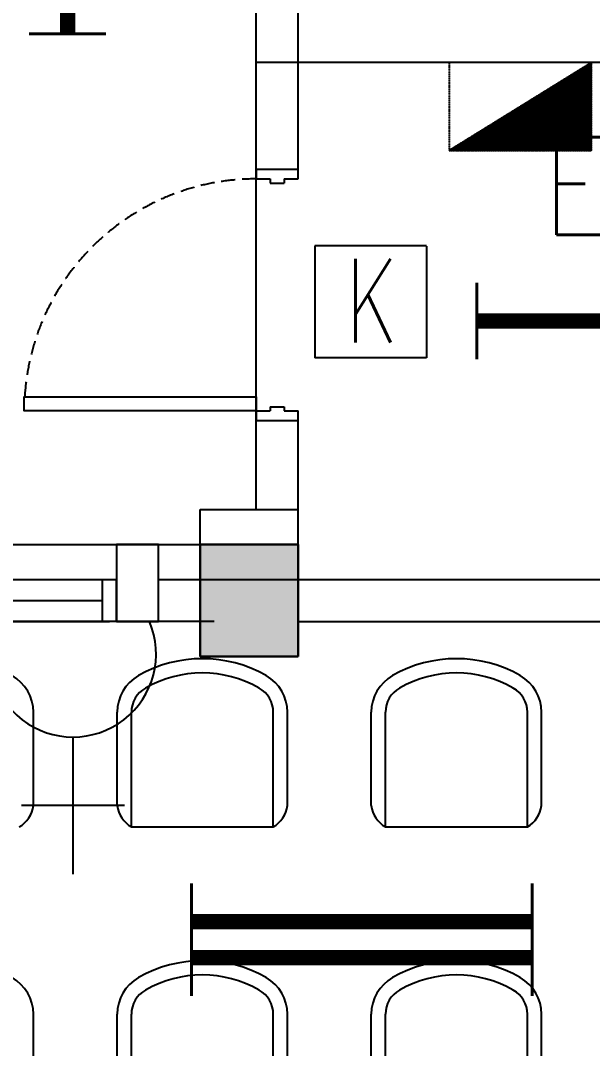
# Model space of a CAD drawing. Header units: inches. Extents: x 16928 to 514628, y -1471 to 241387.
# Drawn here: x 50870 to 52918, y 31083 to 34760 of the extents above; entities that cross this region are included whole.
import ezdxf
from ezdxf.enums import TextEntityAlignment as Align

# ---------------------------------------------------------------- set-up
doc = ezdxf.new("R2010")
doc.units = ezdxf.units.IN
doc.header["$MEASUREMENT"] = 0
doc.linetypes.add('DASHED', pattern=[0.75, 0.5, -0.25])
doc.linetypes.add('HIDDEN', pattern=[0.375, 0.25, -0.125])
for name, color, linetype in [('12. mRspecT - LEGEND', 1, 'Continuous'), ('Cabinet', 8, 'Continuous'), ('DOOR', 2, 'Continuous'), ('dxt_text', 4, 'Continuous'), ('ELECT', 6, 'Continuous'), ('FITTING', 8, 'Continuous'), ('LIGHT', 4, 'Continuous'), ('LW', 2, 'Continuous'), ('TB', 8, 'Continuous'), ('WALL', 1, 'Continuous'), ('WIN', 9, 'Continuous')]:
    doc.layers.add(name, color=color, linetype=linetype)
doc.layers.add('COLUMN', color=8, linetype='Continuous', lineweight=30)
doc.layers.add('t3', color=8, linetype='Continuous', lineweight=25)
doc.styles.add('LAILA', font='romans.shx', dxfattribs={"width": 0.85})
doc.styles.add('ROMANS', font='ROMANS', dxfattribs={"width": 0.7})
doc.dimstyles.new('ROMANS', dxfattribs={"dimtxt": 600, "dimasz": 300, "dimexe": 0, "dimexo": 0, "dimgap": 250, "dimtad": 1, "dimdec": 0, "dimdsep": 46, "dimtxsty": 'ROMANS', "dimcen": 10, "dimdle": 150, "dimclrd": 1, "dimclre": 256, "dimclrt": 7, "dimaunit": 1, "dimadec": 0, "dimazin": 0, "dimtfac": 1, "dimtdec": 0, "dimtix": 1, "dimtofl": 0, "dimtmove": 2, "dimatfit": 3, "dimfxl": 1, "dimtolj": 1, "dimarcsym": 0})

# ---------------------------------------------------------------- blocks, each defined once
blk = doc.blocks.new('WIN')
at = {"layer": 'WIN', "color": 1}
for p, q in [((-2479668.1, -915154.6), (-2476718.1, -915154.6)), ((-2479643.1, -915229.6), (-2479243.1, -915229.6)), ((-2479193.1, -915229.6), (-2478218.1, -915229.6)), ((-2478168.1, -915229.6), (-2477193.1, -915229.6)), ((-2477143.1, -915229.6), (-2476743.1, -915229.6)), ((-2479668.1, -915304.6), (-2476718.1, -915304.6))]:
    blk.add_line(p, q, dxfattribs=at)
for points in [[(-2479693.1, -915304.6), (-2479643.1, -915304.6), (-2479643.1, -915154.6), (-2479693.1, -915154.6)], [(-2479243.1, -915304.6), (-2479193.1, -915304.6), (-2479193.1, -915154.6), (-2479243.1, -915154.6)], [(-2478218.1, -915304.6), (-2478168.1, -915304.6), (-2478168.1, -915154.6), (-2478218.1, -915154.6)], [(-2477193.1, -915304.6), (-2477143.1, -915304.6), (-2477143.1, -915154.6), (-2477193.1, -915154.6)], [(-2476743.1, -915304.6), (-2476693.1, -915304.6), (-2476693.1, -915154.6), (-2476743.1, -915154.6)]]:
    blk.add_lwpolyline(points, close=True, dxfattribs=at)
blk = doc.blocks.new('meja mesyuarat')
at = {"color": 8}
for p, q in [((576, 2766.1), (576, 3100)), ((876, 2766.1), (876, 3100)), ((926.8, 2689.9), (926.8, 3099.9)), ((1434.8, 2689.9), (1434.8, 3099.9)), ((1485.6, 2766.1), (1485.6, 3100)), ((1785.6, 2766.1), (1785.6, 3100)), ((1836.4, 2689.9), (1836.4, 3099.9)), ((2344.4, 2689.9), (2344.4, 3099.9)), ((2395.2, 2766.1), (2395.2, 3100)), ((926.8, 2689.9), (1434.8, 2689.9)), ((1836.4, 2689.9), (2344.4, 2689.9)), ((576, 1685.5), (576, 2019.5)), ((876, 1685.5), (876, 2019.5)), ((926.8, 1609.3), (926.8, 2019.4)), ((1434.8, 1609.3), (1434.8, 2019.4)), ((1485.6, 1685.5), (1485.6, 2019.5)), ((1785.6, 1685.5), (1785.6, 2019.5)), ((1836.4, 1609.3), (1836.4, 2019.4)), ((2344.4, 1609.3), (2344.4, 2019.4)), ((2395.2, 1685.5), (2395.2, 2019.5))]:
    blk.add_line(p, q, dxfattribs=at)
for centre, radius, start, end in [((1180.8, 2830.1), 461.7, 60.3254, 119.6746), ((2090.4, 2830.1), 461.7, 60.3254, 119.6746), ((1180.8, 2830.1), 410.7, 60.283, 119.717), ((2090.4, 2830.1), 410.7, 60.283, 119.717), ((425, 3100), 151, 0, 60.3254), ((1027, 3100), 151, 119.6746, 180), ((1334.6, 3100), 151, 0, 60.3254), ((1936.6, 3100), 151, 119.6746, 180), ((2244.2, 3100), 151, 0, 60.3254), ((1026.8, 3099.9), 100, 119.717, 180), ((1334.8, 3099.9), 100, 0, 60.283), ((1936.4, 3099.9), 100, 119.717, 180), ((2244.4, 3099.9), 100, 0, 60.283), ((475.5, 2778), 101.2, 299.3981, 353.2217), ((976.5, 2778), 101.2, 186.7783, 240.6019), ((1385.1, 2778), 101.2, 299.3981, 353.2217), ((1886.1, 2778), 101.2, 186.7783, 240.6019), ((2294.7, 2778), 101.2, 299.3981, 353.2217), ((1180.8, 1749.6), 461.7, 60.3254, 119.6746), ((2090.4, 1749.6), 461.7, 60.3254, 119.6746), ((425, 2019.5), 151, 0, 60.3254), ((1027, 2019.5), 151, 119.6746, 180), ((1180.8, 1749.6), 410.7, 60.283, 119.717), ((1334.6, 2019.5), 151, 0, 60.3254), ((1936.6, 2019.5), 151, 119.6746, 180), ((2090.4, 1749.6), 410.7, 60.283, 119.717), ((2244.2, 2019.5), 151, 0, 60.3254), ((1026.8, 2019.4), 100, 119.717, 180), ((1334.8, 2019.4), 100, 0, 60.283), ((1936.4, 2019.4), 100, 119.717, 180), ((2244.4, 2019.4), 100, 0, 60.283)]:
    blk.add_arc(centre, radius, start, end, dxfattribs=at)
blk = doc.blocks.new('Dp900')
at = {"layer": 'DOOR', "color": 4}
for p, q in [((35, 150), (0, 150)), ((35, 150), (35, 100)), ((900, 150), (865, 150)), ((865, 150), (865, 100)), ((50, 100), (35, 100)), ((50, 100), (50, 50)), ((850, 100), (850, 50)), ((865, 100), (850, 100)), ((50, 50), (35, 50)), ((35, 50), (35, 0)), ((865, 50), (850, 50)), ((865, 50), (865, 0)), ((0, 0), (35, 0)), ((865, 0), (900, 0))]:
    blk.add_line(p, q, dxfattribs=at)
at = {"layer": 'DOOR', "color": 1}
for p, q in [((0, 150), (0, 0)), ((0, 150), (0, 0)), ((900, 150), (900, 0)), ((900, 150), (900, 0))]:
    blk.add_line(p, q, dxfattribs=at)
at = {"layer": 'DOOR'}
blk.add_lwpolyline([(35, 150), (35, 980), (85, 980), (85, 150)], close=True, dxfattribs=at)
at = {"layer": 'DOOR', "color": 9, "linetype": 'DASHED', "ltscale": 100}
blk.add_arc((35, 150), 830, 360, 86.5464, dxfattribs=at)
blk = doc.blocks.new('YBC 2X36')
at = {"layer": 'FITTING', "color": 3}
for points, const_width in [([(-610, 200.9), (-610, -74.3)], 10.9), ([(610, 200.9), (610, -84.2)], 10.9), ([(-610, 63.3), (610, 63.3)], 54.6), ([(-610, 72.1), (-610, -203.2)], 10.9), ([(610, 72.1), (610, -203.2)], 10.9), ([(-610, -65.5), (610, -65.5)], 54.6)]:
    blk.add_lwpolyline(points, dxfattribs=dict(at, const_width=const_width))
blk = doc.blocks.new('YBC 1X36')
at = {"layer": 'FITTING', "color": 3}
for points, const_width in [([(-610, 137.6), (-610, -137.6)], 10.9), ([(610, 137.6), (610, -137.6)], 10.9), ([(-610, 0), (610, 0)], 54.6)]:
    blk.add_lwpolyline(points, dxfattribs=dict(at, const_width=const_width))
blk = doc.blocks.new('1 X 8W KELUAR')
at = {"layer": 'ELECT', "color": 5}
for p, q in [((-160, 161), (-160, -240)), ((240, 161), (-160, 161)), ((240, 160), (240, -240)), ((240, -240), (-160, -240))]:
    blk.add_line(p, q, dxfattribs=at)
at = {"layer": 'ELECT', "color": 5, "style": 'ROMANS', "width": 0.7}
blk.add_text('K', height=300, dxfattribs=at).set_placement((-50.3, -185.3))
blk = doc.blocks.new('13A SSO 300mm')
at = {"layer": 'ELECT', "color": 6}
for p, q in [((0, 413.8), (0, 904.4)), ((-184, 659.1), (184, 659.1)), ((-297.4, 0), (297.4, 0))]:
    blk.add_line(p, q, dxfattribs=at)
blk.add_arc((0, 116.3), 297.4, 336.9763, 203.0237, dxfattribs=at)

msp = doc.modelspace()

# ---------------------------------------------------------------- hatches: boundary and pattern name
at = {"layer": 'COLUMN'}
msp.add_hatch(color=256, dxfattribs=at).paths.add_polyline_path([(51863.6, 32485.5), (51863.6, 32885.5), (51513.6, 32885.5), (51513.6, 32485.5)])
at = {"layer": 'ELECT', "linetype": 'HIDDEN'}
h = msp.add_hatch(dxfattribs=at)
h.set_pattern_fill('ANSI31', color=1)
h.set_pattern_definition([(45, (38708.22672, -6698.6965), (-0.08838834765, 0.08838834765), [])])
h.paths.add_polyline_path([(52914.5, 34295.5), (52914.5, 34610.5), (52404.9, 34295.5)])

# ---------------------------------------------------------------- linework, layer by layer
at = {"layer": '12. mRspecT - LEGEND'}
msp.add_lwpolyline([(53513.8, 34610.5), (51863.6, 34610.5), (51863.6, 37610.5), (55288.6, 37610.5), (55288.6, 44260.5), (53288.6, 44260.5), (53288.6, 56110.5), (57288.6, 56110.5), (57288.6, 58610.5), (65138.6, 58610.5), (65138.6, 56785.5), (68563.3, 56785.5), (68563.6, 57160.5)], dxfattribs=at)
at = {"layer": 'COLUMN'}
msp.add_lwpolyline([(51863.6, 32485.5), (51863.6, 32885.5), (51513.6, 32885.5), (51513.6, 32485.5)], close=True, dxfattribs=at)
at = {"layer": 'ELECT', "color": 7, "linetype": 'HIDDEN'}
msp.add_line((52914.5, 34610.5), (52404.9, 34295.5), dxfattribs=at)
msp.add_lwpolyline([(52914.5, 34610.5), (52404.9, 34610.5), (52404.9, 34295.5), (52914.5, 34295.5)], close=True, dxfattribs=at)
at = {"layer": 'LW'}
for p, q in [((51713.6, 33328.9), (51713.6, 34228.9)), ((48213.6, 32885.5), (51513.6, 32885.5))]:
    msp.add_line(p, q, dxfattribs=at)
at = {"layer": 'WALL'}
for p, q in [((51713.6, 34228.9), (51713.6, 35610.5)), ((51863.6, 34228.9), (51863.6, 35610.5)), ((56408.6, 34610.5), (51713.6, 34610.5)), ((51713.6, 33010.5), (51713.6, 33328.9)), ((51863.6, 32760.5), (51863.6, 33328.9)), ((51513.6, 33010.5), (51863.6, 33010.5)), ((51513.6, 32885.5), (51513.6, 33010.5)), ((51213.6, 32610.5), (51213.6, 32760.5)), ((51363.6, 32760.5), (59288.6, 32760.5)), ((51563.6, 32610.5), (51213.6, 32610.5)), ((51863.6, 32610.5), (59288.6, 32610.5))]:
    msp.add_line(p, q, dxfattribs=at)
msp.add_lwpolyline([(51213.6, 32610.5), (51363.6, 32610.5), (51363.6, 32885.5), (51213.6, 32885.5)], close=True, dxfattribs=at)

# ---------------------------------------------------------------- block references
at = {"layer": 'Cabinet'}
msp.add_blockref('meja mesyuarat', (50340.3, 29185.5), dxfattribs=at)
at = {"layer": 'DOOR', "rotation": 90}
msp.add_blockref('Dp900', (51863.6, 33328.9), dxfattribs=at)
at = {"layer": 'dxt_text', "rotation": 270}
msp.add_blockref('YBC 1X36', (51038.6, 35323), dxfattribs=at)
at = {"layer": 'dxt_text'}
for name, p in [('1 X 8W KELUAR', (52083.4, 33793.8)), ('YBC 1X36', (53113.6, 33685.5)), ('YBC 2X36', (52091.9, 31473.1))]:
    msp.add_blockref(name, p, dxfattribs=at)
at = {"layer": 'TB', "color": 6, "linetype": 'Continuous', "rotation": 180}
msp.add_blockref('13A SSO 300mm', (51058, 32610.5), dxfattribs=at)
at = {"layer": 'WIN', "xscale": -1, "rotation": 180}
msp.add_blockref('WIN', (2527906.6, -882544.1), dxfattribs=at)

# ---------------------------------------------------------------- texts
at = {"layer": 't3', "style": 'LAILA', "width": 0.85}
msp.add_text('ER', height=350, dxfattribs=at).set_placement((52738.1, 34343.5), align=Align.TOP_LEFT)

# ---------------------------------------------------------------- leaders
at = {"layer": 'LIGHT', "linetype": 'Continuous'}
msp.add_leader([(54189.9, 33872.1), (54189.9, 35150.4), (49749.9, 35150.4)], dimstyle='ROMANS', override={"dimgap": 250, "dimtad": 0}, dxfattribs=at)

doc.saveas('drawing.dxf')
